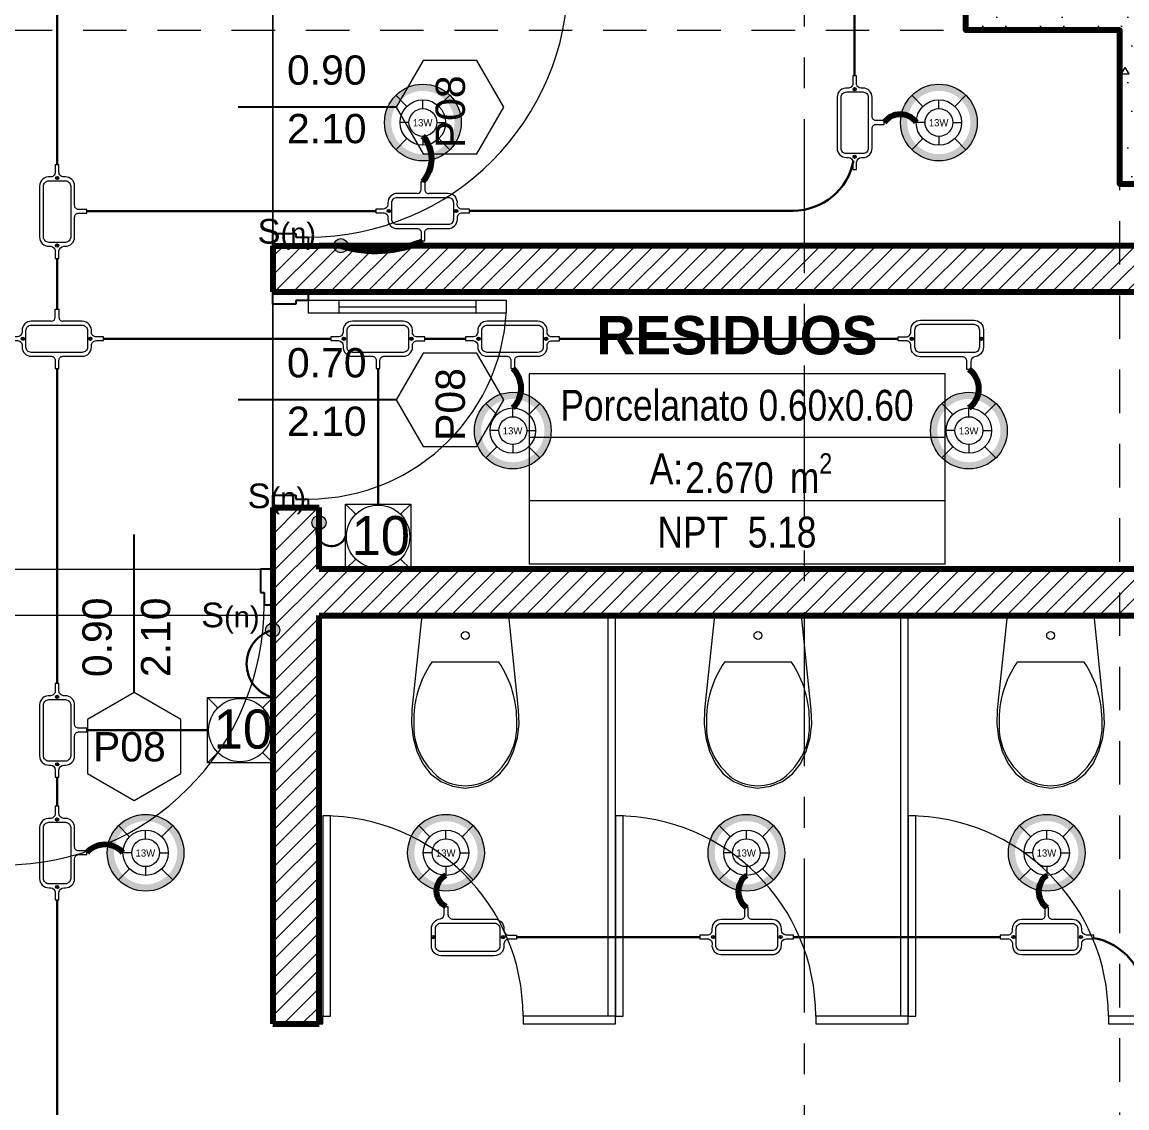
# Model space of a CAD drawing. Header units: inches. Extents: x -38 to 5698, y -33 to 92.
# Drawn here: x 140.007 to 143.593, y 13.402 to 16.926 of the extents above; entities that cross this region are included whole.
import ezdxf
from ezdxf.lldxf.tags import DXFTag

# ---------------------------------------------------------------- set-up
doc = ezdxf.new("R2010")
doc.units = ezdxf.units.IN
doc.header["$MEASUREMENT"] = 0
doc.set_wipeout_variables(frame=1)
for name, pattern in [('CONTINUA', [0]), ('Hidden Line', [0.195611, 0.141111, -0.0545]), ('Punto & Raya', [0.65, 0.5, -0.075, 0, -0.075]), ('Rayas', [0.282222, 0.141111, -0.141111]), ('Wipeout_Contour', [1, 0, -1])]:
    doc.linetypes.add(name, pattern=pattern)
for name, color, linetype, lineweight in [('00 IE CKTO TOMAS', 111, 'Rayas', 18), ('01 IE LUM LED AD DN570C', 1, 'Continuous', 13), ('ALUMBRADO_CONDUIT', 30, 'CONDUIT1', 30), ('ALUMBRADO_PVC', 6, 'PVC1', 30), ('Bancas', 1, 'Continuous', 13), ('Cable Alumbrado', 150, 'Continuous', 30), ('CABLEADO EXT.', 3, 'PVCSUBT', 30), ('Simb_Alumbrado', 140, 'CONTINUA', 30)]:
    doc.layers.add(name, color=color, linetype=linetype, lineweight=lineweight)
for name, color, linetype in [('02 _ ARQ _ ZON _ Espacio.3D', 7, 'Continuous'), ('08 _ STR _ EXT _ 06 Columnas', 7, 'Continuous'), ('08 _ STR _ EXT _ 09 Vigas', 7, 'Continuous'), ('Dibujo 2D - General', 7, 'Continuous'), ('Estructura - 04 MURO', 7, 'Continuous'), ('Interior - Sanitarios', 7, 'Continuous'), ('Marcador - Secciones', 251, 'Continuous')]:
    doc.layers.add(name, color=color, linetype=linetype)
doc.styles.add('Annotative', font='arial.ttf')
doc.styles.add('Estilo_Generado_4', font='swisse.ttf')
doc.styles.add('Estilo_Generado_8', font='arialbd.ttf')
doc.styles.add('Estilo_Generado_9', font='ARIALN.TTF')
doc.styles.add('{18b73a54-fa43-428c-adcb-c1c7bbdf2c84}', font='Simplex.shx')
tags = doc.linetypes.add('CONDUIT', pattern='A,1.5,-0.210535,["con",{18b73a54-fa43-428c-adcb-c1c7bbdf2c84},S=0.2,R=0,X=0,Y=-0.065594],-0.702384', length=2.412919).pattern_tags.tags
tags[6] = DXFTag(74, 10)
tags = doc.linetypes.add('CONDUIT1', pattern='A,1,-0.19772,["con",{18b73a54-fa43-428c-adcb-c1c7bbdf2c84},S=0.2,R=0,X=0,Y=-0.065594],-0.593642', length=1.791362).pattern_tags.tags
tags[6] = DXFTag(74, 10)
tags = doc.linetypes.add('PVC1', pattern='A,1,-0.19772,["PVC",{18b73a54-fa43-428c-adcb-c1c7bbdf2c84},S=0.13,R=0,X=0,Y=-0.061851],-0.507647', length=1.705367).pattern_tags.tags
tags[6] = DXFTag(74, 10)
tags = doc.linetypes.add('PVCSUBT', pattern='A,0.6,-0.3,0.6,-0.075691,["PVC",Standard,S=0.2,R=0,X=0,Y=-0.093724],-0.621005', length=2.196696).pattern_tags.tags
tags[10] = DXFTag(74, 10)
pattern_1 = [(45, (92.500015, 3e-09), (-0.030052038, 0.030052038), [])]

# ---------------------------------------------------------------- blocks, each defined once
blk = doc.blocks.new('LUM DN570C')
at = {"layer": '01 IE LUM LED AD DN570C'}
h = blk.add_hatch(color=256, dxfattribs=at)
edge = h.paths.add_edge_path()
edge.add_arc((0, 0), 0.1344, 0, 360)
edge = h.paths.add_edge_path(flags=17)
edge.add_arc((0, 0), 0.1108, 0, 360)
for p, q in [((-0.0561, 0.0563), (-0.0949, 0.0952)), ((0.0561, 0.0563), (0.0949, 0.0952)), ((-0.0561, -0.0563), (-0.0949, -0.0952)), ((0.0561, -0.0563), (0.0949, -0.0952))]:
    blk.add_line(p, q, dxfattribs=at)
at = {"layer": '01 IE LUM LED AD DN570C', "ltscale": 0.4}
for p, q in [((0, 0.0487), (0, 0.0795)), ((-0.0487, 0), (-0.0795, 0)), ((0.0487, 0), (0.0795, 0)), ((0, -0.0487), (0, -0.0795))]:
    blk.add_line(p, q, dxfattribs=at)
at = {"layer": '01 IE LUM LED AD DN570C'}
for radius in [0.1344, 0.0795]:
    blk.add_circle((0, 0), radius, dxfattribs=at)
at = {"layer": '01 IE LUM LED AD DN570C', "ltscale": 0.4}
blk.add_circle((0, 0), 0.0487, dxfattribs=at)
at = {"color": 1, "linetype": 'ByBlock', "lineweight": 80, "insert": (-0.0353, 0.0117), "char_height": 0.025, "width": 0.622217, "attachment_point": 1}
blk.add_mtext('13W ', dxfattribs=at)
blk = doc.blocks.new('oval t')
at = {"layer": 'Simb_Alumbrado', "lineweight": 13}
blk.add_lwpolyline([(0.0141, 0.0102, -0.414214), (0.0041, 0.0202), (0.0041, 0.0416), (-0.0056, 0.0416), (-0.0056, 0.0202, -0.414214), (-0.0156, 0.0102), (-0.0659, 0.0102, 0.414214), (-0.0899, -0.0138), (-0.0899, -0.0183, -0.414214), (-0.1019, -0.0303), (-0.1213, -0.0303), (-0.1213, -0.04), (-0.1016, -0.04, -0.451917), (-0.0897, -0.0535, 0.451917), (-0.0659, -0.0805), (0.0659, -0.0805, 0.414214), (0.0899, -0.0566), (0.0899, -0.0512, -0.398753), (0.1019, -0.0401), (0.1213, -0.0401), (0.1213, -0.0304), (0.1019, -0.0304, -0.368669), (0.0899, -0.0176), (0.0899, -0.0138, 0.414214), (0.0659, 0.0102), (0.0141, 0.0102)], format="xyb", dxfattribs=at)
blk.add_lwpolyline([(-0.0659, 0), (0.0659, 0, -0.414214), (0.0797, -0.0138), (0.0797, -0.0566, -0.414214), (0.0659, -0.0703), (-0.0659, -0.0703, -0.414214), (-0.0797, -0.0566), (-0.0797, -0.0138, -0.414214)], format="xyb", close=True, dxfattribs=at)
for points in [[(-0.0911, -0.0352), (-0.0828, -0.0352)], [(-0.0869, -0.031), (-0.0869, -0.0394)], [(0.0837, -0.0352), (0.0921, -0.0352)], [(0.0879, -0.031), (0.0879, -0.0394)]]:
    blk.add_lwpolyline(points, dxfattribs=at)
for centre in [(-0.0869, -0.0352), (0.0879, -0.0352)]:
    blk.add_circle(centre, 0.00419, dxfattribs=at)
blk = doc.blocks.new('CAJA OVAL TIPO L')
at = {"layer": 'Simb_Alumbrado', "lineweight": 13}
blk.add_lwpolyline([(-0.0491, -0.079), (-0.0491, -0.0343, -0.380413), (-0.0258, -0.0088), (-0.0258, -0.0088, 0.341426), (-0.0164, 0.0033), (-0.0164, 0.0236), (-0.0063, 0.0236), (-0.0063, 0.0033, 0.414214), (0.0063, -0.0092), (0.1138, -0.0092, -0.414214), (0.1388, -0.0343), (0.1388, -0.0382, 0.414214), (0.1513, -0.0508), (0.1716, -0.0508), (0.1716, -0.0609), (0.1513, -0.0609, 0.414214), (0.1388, -0.0734), (0.1388, -0.079, -0.414214), (0.1138, -0.104), (-0.0241, -0.104, -0.414214), (-0.0491, -0.079, 0.414214)], format="xyb", dxfattribs=at)
blk.add_lwpolyline([(-0.0241, -0.0199), (0.1138, -0.0199, -0.414214), (0.1282, -0.0343), (0.1282, -0.079, -0.414214), (0.1138, -0.0934), (-0.0241, -0.0934, -0.414214), (-0.0384, -0.079), (-0.0384, -0.0343, -0.414214)], format="xyb", close=True, dxfattribs=at)
for points in [[(-0.0483, -0.0558), (-0.0395, -0.0558)], [(-0.0439, -0.0514), (-0.0439, -0.0602)], [(0.1323, -0.0558), (0.1411, -0.0558)], [(0.1367, -0.0514), (0.1367, -0.0602)]]:
    blk.add_lwpolyline(points, dxfattribs=at)
for centre in [(-0.0439, -0.0558), (0.1367, -0.0558)]:
    blk.add_circle(centre, 0.00438, dxfattribs=at)
blk = doc.blocks.new('CAJA CONDULET TIPO X')
at = {"layer": 'Simb_Alumbrado', "lineweight": 13}
for p, q in [((78.5283, -4.1616), (78.5283, -4.1519)), ((78.5283, -4.1519), (78.5497, -4.1519)), ((78.5497, -4.1616), (78.5283, -4.1616))]:
    blk.add_line(p, q, dxfattribs=at)
for points in [[(78.6505, -4.1716, -0.414214), (78.6605, -4.1616), (78.6819, -4.1616), (78.6819, -4.1519), (78.6605, -4.1519, -0.414214), (78.6505, -4.1419), (78.6505, -4.0916, 0.414214), (78.6265, -4.0677), (78.6219, -4.0677, -0.414214), (78.6099, -4.0557), (78.6099, -4.0363), (78.6002, -4.0363), (78.6002, -4.056, -0.451917), (78.5867, -4.0678, 0.451917), (78.5597, -4.0916), (78.5597, -4.1419)], [(78.5597, -4.1716), (78.5597, -4.2235, 0.414214), (78.5837, -4.2475), (78.589, -4.2475, -0.334232), (78.6002, -4.2595), (78.6002, -4.2789), (78.6099, -4.2789), (78.6099, -4.2595, -0.455912), (78.6227, -4.2475), (78.6265, -4.2475, 0.414214), (78.6505, -4.2235), (78.6505, -4.1716)]]:
    blk.add_lwpolyline(points, format="xyb", dxfattribs=at)
blk.add_lwpolyline([(78.6403, -4.0916), (78.6403, -4.2235, -0.414214), (78.6265, -4.2373), (78.5837, -4.2373, -0.414214), (78.5699, -4.2235), (78.5699, -4.0916, -0.414214), (78.5837, -4.0779), (78.6265, -4.0779, -0.414214)], format="xyb", close=True, dxfattribs=at)
for points in [[(78.6093, -4.0706), (78.6009, -4.0706)], [(78.6051, -4.0664), (78.6051, -4.0748)], [(78.6093, -4.2454), (78.6009, -4.2454)], [(78.6051, -4.2412), (78.6051, -4.2496)]]:
    blk.add_lwpolyline(points, dxfattribs=at)
for centre in [(78.6051, -4.0706), (78.6051, -4.2454)]:
    blk.add_circle(centre, 0.00419, dxfattribs=at)
for centre, start, end in [((78.5497, -4.1419), 270, 0), ((78.5497, -4.1716), 0, 90)]:
    blk.add_arc(centre, 0.01, start, end, dxfattribs=at)
blk = doc.blocks.new('ii3t')
at = {"layer": 'Simb_Alumbrado', "lineweight": 5}
h = blk.add_hatch(color=3, dxfattribs=at)
edge = h.paths.add_edge_path()
edge.add_arc((0, 0), 0.0164, 0, 360)
blk.add_circle((0, 0), 0.0164, dxfattribs=at)
blk = doc.blocks.new('100x100x80 adosado')
at = {"layer": 'Simb_Alumbrado', "lineweight": 13}
blk.add_lwpolyline([(-0.0768, 0.0788), (0.0194, 0.0788), (0.0194, -0.0174), (-0.0768, -0.0174)], close=True, dxfattribs=at)
at = {"layer": 'Simb_Alumbrado', "lineweight": 9}
for points in [[(-0.0768, 0.0788), (-0.0618, 0.0638)], [(0.0043, 0.0638), (0.0194, 0.0788)], [(-0.0768, -0.0174), (-0.0618, -0.0023)], [(0.0043, -0.0023), (0.0194, -0.0174)]]:
    blk.add_lwpolyline(points, dxfattribs=at)
blk.add_circle((-0.0287, 0.0307), 0.0467, dxfattribs=at)
at = {"layer": 'Simb_Alumbrado', "lineweight": 9, "insert": (-0.0677, 0.0612), "char_height": 0.05773, "attachment_point": 1}
blk.add_mtext_dynamic_manual_height_columns('10', width=0.119989, gutter_width=12.5, heights=[0], dxfattribs=at)

msp = doc.modelspace()

# ---------------------------------------------------------------- hatches: boundary and pattern name
at = {"layer": '08 _ STR _ EXT _ 06 Columnas', "linetype": 'Continuous', "lineweight": 9}
h = msp.add_hatch(dxfattribs=at)
h.set_pattern_fill('HORMIGÓN_EN_MASA_0002', style=0, pattern_type=2)
h.set_pattern_definition([(0, (92.5, 3e-09), (0, 0.3897114), [0.024375, -0.200625]), (0, (92.6125, 0.19486), (0, 0.3897114), [0.024375, -0.200625]), (60, (92.5, 3e-09), (-0.3375, 0.1948557), [0.024375, -0.200625]), (60, (92.725, 3e-09), (-0.3375, 0.1948557), [0.024375, -0.200625]), (120, (92.5244, 3e-09), (0.3375, 0.1948557), [0.024375, -0.200625]), (120, (92.7494, 3e-09), (0.3375, 0.1948557), [0.024375, -0.200625]), (0, (92.500015, 0.0375), (0, 0.075), [0, -0.075, 0, -0.1125]), (45, (92.537515, 0.0375), (-0.05303301, 0.05303301), [0, -0.05625, 0, -0.09375])])
h.paths.add_polyline_path([(143.07, 17.4), (143.07, 16.9), (143.57, 16.9), (143.57, 16.4), (144.07, 16.4), (144.07, 17.4)])

# ---------------------------------------------------------------- linework, layer by layer
at = {"layer": '02 _ ARQ _ ZON _ Espacio.3D', "color": 252, "linetype": 'Continuous', "lineweight": 13}
for p, q in [((143.0023, 15.7837), (141.652, 15.7837)), ((141.652, 15.7837), (141.652, 15.166)), ((143.0023, 15.166), (143.0023, 15.7837)), ((143.0023, 15.5778), (141.652, 15.5778)), ((143.0023, 15.3719), (141.652, 15.3719)), ((143.0023, 15.166), (141.652, 15.166))]:
    msp.add_line(p, q, dxfattribs=at)
at = {"layer": '02 _ ARQ _ ZON _ Espacio.3D', "color": 9, "linetype": 'Continuous', "lineweight": 5, "flags": 128}
for points in [[(140.47, 20.1), (140.47, 17.2499), (141.795, 17.2499), (141.795, 17.0999), (140.82, 17.0999), (140.82, 16.1999), (143.82, 16.1999), (143.82, 16.4), (143.57, 16.4), (143.57, 16.9), (143.07, 16.9), (143.07, 17.4), (143.82, 17.4), (143.82, 20.1)], [(140.97, 15.1499), (143.8199, 15.1499), (143.82, 16.0499), (140.82, 16.0499), (140.82, 15.3499), (140.97, 15.3499)], [(139.92, 14.9999), (139.92, 11.7), (143.82, 11.7), (143.82, 14.9999)]]:
    msp.add_lwpolyline(points, close=True, dxfattribs=at)
at = {"layer": '02 _ ARQ _ ZON _ Espacio.3D', "color": 254, "linetype": 'Continuous', "lineweight": 0, "flags": 128}
msp.add_lwpolyline([(137.07, 17.4), (137.07, 16.25), (138.27, 16.25), (138.27, 15.5372), (139.92, 15.5372), (139.92, 15.1499), (140.82, 15.1499), (140.8204, 17.1)], dxfattribs=at)
at = {"layer": '08 _ STR _ EXT _ 06 Columnas', "color": 7, "linetype": 'Continuous', "lineweight": 80, "flags": 128}
msp.add_lwpolyline([(143.07, 17.4), (144.07, 17.4), (144.07, 16.4), (143.57, 16.4), (143.57, 16.9), (143.07, 16.9)], close=True, dxfattribs=at)
at = {"layer": '08 _ STR _ EXT _ 09 Vigas', "color": 251, "linetype": 'Hidden Line', "lineweight": 13}
msp.add_line((137.07, 16.9), (143.57, 16.9), dxfattribs=at)
at = {"layer": 'ALUMBRADO_CONDUIT', "color": 30, "lineweight": 30, "ltscale": 0.4, "true_color": 0xf26722}
for p, q in [((140.12, 19.121), (140.1201, 16.4629)), ((142.7089, 17.451), (142.709, 16.7511)), ((140.12, 16.1587), (140.12, 15.9942)), ((140.2711, 15.898), (141.0091, 15.898)), ((141.3133, 15.898), (141.4463, 15.898)), ((141.7505, 15.898), (142.8504, 15.898)), ((141.1622, 15.3616), (141.1622, 15.8016))]:
    msp.add_line(p, q, dxfattribs=at)
msp.add_lwpolyline([(141.4588, 16.3128), (142.5094, 16.3137, 0.359584), (142.7056, 16.4761)], format="xyb", dxfattribs=at)
msp.add_lwpolyline([(140.2164, 16.3118), (141.1546, 16.3126)], dxfattribs=at)
at = {"layer": 'CABLEADO EXT.', "color": 3, "lineweight": 80}
for centre, radius, start, end in [((142.8571, 16.5623), 0.0641, 36.0183, 143.9817), ((141.2279, 16.4822), 0.1083, 317.4287, 42.5713), ((141.5377, 15.7376), 0.0889, 313.917, 46.083), ((143.0366, 15.7359), 0.0759, 304.7126, 55.2874)]:
    msp.add_arc(centre, radius, start, end, dxfattribs=at)
at = {"layer": 'Estructura - 04 MURO', "color": 152, "linetype": 'Continuous', "lineweight": 25}
for p, q in [((141.2204, 16.65), (140.7079, 16.65)), ((141.2204, 15.6999), (140.7079, 15.6999))]:
    msp.add_line(p, q, dxfattribs=at)
at = {"layer": 'Estructura - 04 MURO', "color": 165, "linetype": 'Continuous', "lineweight": 25}
for p, q in [((140.8204, 16.24), (140.8954, 16.24)), ((140.8954, 16.24), (140.8954, 16.228)), ((140.8954, 16.228), (140.9354, 16.228)), ((140.8954, 16.0099), (140.8204, 16.0099)), ((140.9354, 16.0219), (140.8954, 16.0219)), ((140.8954, 16.0219), (140.8954, 16.0099)), ((140.8204, 15.3899), (140.8954, 15.3899)), ((140.8954, 15.3899), (140.8954, 15.3779)), ((140.8954, 15.3779), (140.9354, 15.3779)), ((140.78, 15.1499), (140.78, 15.0749)), ((140.78, 15.0749), (140.792, 15.0749)), ((140.792, 15.0749), (140.792, 15.0349))]:
    msp.add_line(p, q, dxfattribs=at)
at = {"layer": 'Estructura - 04 MURO', "color": 165, "linetype": 'Continuous', "lineweight": 15}
for p, q in [((141.5794, 16.0219), (140.9354, 16.0219)), ((140.9354, 16.0219), (140.9354, 15.9819)), ((141.0354, 15.9819), (141.0354, 16.0219)), ((141.4794, 16.0219), (141.4794, 15.9819)), ((141.5794, 15.9819), (141.5794, 16.0219)), ((140.9354, 15.9819), (141.5794, 15.9819))]:
    msp.add_line(p, q, dxfattribs=at)
at = {"layer": 'Estructura - 04 MURO', "color": 251, "linetype": 'Continuous', "lineweight": 13, "flags": 128}
for points in [[(141.5704, 16.65), (141.4829, 16.8016), (141.3079, 16.8016), (141.2204, 16.65), (141.3079, 16.4984), (141.4829, 16.4984)], [(141.5704, 15.6999), (141.4829, 15.8515), (141.3079, 15.8515), (141.2204, 15.6999), (141.3079, 15.5484), (141.4829, 15.5484)]]:
    msp.add_lwpolyline(points, close=True, dxfattribs=at)
at = {"layer": 'Estructura - 04 MURO', "color": 165, "linetype": 'Continuous', "lineweight": 15, "flags": 128}
msp.add_lwpolyline([(141.0354, 16.0019), (141.4794, 16.0019)], dxfattribs=at)
at = {"layer": 'Estructura - 04 MURO', "color": 175, "linetype": 'Continuous', "lineweight": 15}
for centre, radius in [((140.9354, 17.072), 0.844), ((140.9354, 16.0219), 0.644)]:
    msp.add_arc(centre, radius, 270, 0, dxfattribs=at)
at = {"layer": 'Interior - Sanitarios', "color": 175, "linetype": 'Continuous', "lineweight": 13}
for p, q in [((141.9325, 13.6749), (141.9325, 14.9999)), ((142.8825, 13.6749), (142.8825, 14.9999)), ((141.9325, 13.6999), (141.6325, 13.6999)), ((141.6325, 13.6999), (141.6325, 13.6749)), ((142.8825, 13.6999), (142.5825, 13.6999)), ((142.5825, 13.6999), (142.5825, 13.6749)), ((141.6325, 13.6749), (141.9325, 13.6749)), ((142.5825, 13.6749), (142.8825, 13.6749))]:
    msp.add_line(p, q, dxfattribs=at)
at = {"layer": 'Interior - Sanitarios', "color": 251, "linetype": 'Continuous', "lineweight": 13}
for p, q in [((141.445, 14.8485), (141.336, 14.8485)), ((141.5539, 14.8485), (141.445, 14.8485)), ((142.395, 14.8485), (142.2861, 14.8485)), ((142.5039, 14.8485), (142.395, 14.8485)), ((143.345, 14.8485), (143.2361, 14.8485)), ((143.4539, 14.8485), (143.345, 14.8485))]:
    msp.add_line(p, q, dxfattribs=at)
at = {"layer": 'Interior - Sanitarios', "color": 251, "linetype": 'Continuous', "lineweight": 13, "flags": 128}
for points in [[(141.2756, 14.6032), (141.288, 14.5597), (141.307, 14.5186), (141.3326, 14.486), (141.3656, 14.4611), (141.4039, 14.4454), (141.445, 14.4399), (141.486, 14.4454), (141.5243, 14.4611), (141.5574, 14.486), (141.583, 14.5186), (141.602, 14.5597), (141.6144, 14.6032), (141.6199, 14.6481), (141.6183, 14.6933), (141.586, 14.9999), (141.304, 14.9999), (141.2716, 14.6933), (141.2701, 14.6481)], [(142.2256, 14.6032), (142.238, 14.5597), (142.257, 14.5186), (142.2826, 14.486), (142.3156, 14.4611), (142.3539, 14.4454), (142.395, 14.4399), (142.436, 14.4454), (142.4743, 14.4611), (142.5074, 14.486), (142.533, 14.5186), (142.552, 14.5597), (142.5644, 14.6032), (142.5699, 14.6481), (142.5683, 14.6933), (142.536, 14.9999), (142.254, 14.9999), (142.2216, 14.6933), (142.2201, 14.6481)], [(143.1756, 14.6032), (143.188, 14.5597), (143.207, 14.5186), (143.2326, 14.486), (143.2656, 14.4611), (143.3039, 14.4454), (143.345, 14.4399), (143.386, 14.4454), (143.4243, 14.4611), (143.4574, 14.486), (143.483, 14.5186), (143.502, 14.5597), (143.5144, 14.6032), (143.5199, 14.6481), (143.5183, 14.6933), (143.486, 14.9999), (143.204, 14.9999), (143.1716, 14.6933), (143.1701, 14.6481)]]:
    msp.add_lwpolyline(points, close=True, dxfattribs=at)
at = {"layer": 'Interior - Sanitarios', "color": 175, "linetype": 'Continuous', "lineweight": 13, "flags": 128}
for points in [[(141.9325, 14.9999), (141.9075, 14.9999), (141.9075, 13.6999)], [(142.8825, 14.9999), (142.8575, 14.9999), (142.8575, 13.6999)]]:
    msp.add_lwpolyline(points, dxfattribs=at)
at = {"layer": 'Interior - Sanitarios', "color": 7, "linetype": 'Continuous', "lineweight": 13, "flags": 128}
for points in [[(141.0075, 13.6999), (141.0075, 14.3499), (140.9825, 14.3499), (140.9825, 13.6999)], [(141.9575, 13.6999), (141.9575, 14.3499), (141.9325, 14.3499), (141.9325, 13.6999)], [(142.9075, 13.6999), (142.9075, 14.3499), (142.8825, 14.3499), (142.8825, 13.6999)]]:
    msp.add_lwpolyline(points, close=True, dxfattribs=at)
at = {"layer": 'Interior - Sanitarios', "color": 175, "linetype": 'Continuous', "lineweight": 13, "flags": 128}
for points in [[(140.9825, 13.6749), (140.9825, 13.6999), (140.97, 13.6999), (140.97, 13.6749)], [(143.82, 13.6749), (143.82, 13.6999), (143.5325, 13.6999), (143.5325, 13.6749)]]:
    msp.add_lwpolyline(points, close=True, dxfattribs=at)
at = {"layer": 'Interior - Sanitarios', "color": 251, "linetype": 'Continuous', "lineweight": 13}
for centre in [(141.445, 14.9349), (142.395, 14.9349), (143.345, 14.9349)]:
    msp.add_circle(centre, 0.0127, dxfattribs=at)
at = {"layer": 'Interior - Sanitarios', "color": 175, "linetype": 'Continuous', "lineweight": 13}
for centre in [(140.9825, 13.6999), (141.9325, 13.6999), (142.8825, 13.6999)]:
    msp.add_arc(centre, 0.65, 0, 90, dxfattribs=at)
at = {"layer": 'Interior - Sanitarios', "color": 251, "linetype": 'Continuous', "lineweight": 13}
for centre, major_axis, start_param, end_param in [((141.7031, 14.6605), (0.4253, 0), 2.612188, 3.165208), ((141.1869, 14.6605), (0.4253, 0), 6.259567, 6.812588), ((142.6531, 14.6605), (0.4253, 0), 2.612188, 3.165208), ((142.1369, 14.6605), (0.4253, 0), 6.259567, 6.812588), ((143.6031, 14.6605), (0.4253, 0), 2.612188, 3.165208), ((143.0869, 14.6605), (0.4253, 0), 6.259567, 6.812588), ((141.5345, 14.6392), (0.2569, 0), 3.085861, 3.98645), ((141.3555, 14.6392), (0.2569, 0), 5.438324, 6.338913), ((142.4845, 14.6392), (0.2569, 0), 3.085861, 3.98645), ((142.3055, 14.6392), (0.2569, 0), 5.438324, 6.338913), ((143.4345, 14.6392), (0.2569, 0), 3.085861, 3.98645), ((143.2555, 14.6392), (0.2569, 0), 5.438324, 6.338913), ((141.4458, 14.5688), (0.1385, 0), 4.079884, 4.706528), ((141.4442, 14.5688), (0.1385, 0), 4.71825, 5.344894), ((142.3958, 14.5688), (0.1385, 0), 4.079884, 4.706528), ((142.3942, 14.5688), (0.1385, 0), 4.71825, 5.344894), ((143.3458, 14.5688), (0.1385, 0), 4.079884, 4.706528), ((143.3442, 14.5688), (0.1385, 0), 4.71825, 5.344894)]:
    msp.add_ellipse(centre, major_axis=major_axis, ratio=0.875546, start_param=start_param, end_param=end_param, dxfattribs=at)

# ---------------------------------------------------------------- block references
at = {"xscale": 1.253906979044094, "yscale": 1.253906979044094, "zscale": 1.253906979044094, "rotation": 270}
msp.add_blockref('CAJA CONDULET TIPO X', (145.3322, 114.4614), dxfattribs=at)
at = {"layer": '01 IE LUM LED AD DN570C', "color": 1, "lineweight": 5, "xscale": 0.9263905751172247, "yscale": 0.9263905751172247, "zscale": 0.9263905751172247}
for p in [(141.3075, 16.5999), (142.9825, 16.5999), (141.5994, 15.5999), (143.0798, 15.5999)]:
    msp.add_blockref('LUM DN570C', p, dxfattribs=at)
at = {"layer": 'ALUMBRADO_CONDUIT', "linetype": 'CONDUIT', "lineweight": 30, "xscale": 1.253906979044094, "yscale": 1.253906979044094, "zscale": 1.253906979044094, "rotation": 180}
msp.add_blockref('CAJA OVAL TIPO L', (143.0656, 15.828), dxfattribs=at)
at = {"layer": 'Bancas', "color": 252, "true_color": 0x939598, "xscale": 1.253906979044094, "yscale": 1.253906979044094, "zscale": 1.253906979044094}
for p, rotation in [((142.7531, 16.599), 270), ((140.1642, 16.3108), 270), ((141.1612, 15.8538), 180), ((141.5984, 15.8538), 180)]:
    msp.add_blockref('oval t', p, dxfattribs=dict(at, rotation=rotation))

# ---------------------------------------------------------------- texts
at = {"layer": '02 _ ARQ _ ZON _ Espacio.3D', "color": 252, "lineweight": 25, "attachment_point": 2}
for s, insert, char_height, style in [('\\A1;{\\pqc;\\pt0;\\fArial|b1|i0|c0|p34;RESIDUOS}', (142.3271, 15.9721), 0.125, 'Estilo_Generado_8'), ('\\A1;{\\pqc;\\pt0;\\fArial Narrow|b0|i0|c0|p34;Porcelanato 0.60x0.60}', (142.3271, 15.7322), 0.1, 'Estilo_Generado_9'), ('\\A1;{\\pqc;\\pt0;\\fArial Narrow|b0|i0|c0|p34;A: }', (142.098, 15.5259), 0.1, 'Estilo_Generado_9'), ('\\A1;{\\pqc;\\pt0,0.3;\\fArial Narrow|b0|i0|c0|p34;2.670\\fArial Narrow|b0|i0|c0|p34;\\A1{\\H.66x;\\S^  ;}\\fArial Narrow|b0|i0|c0|p34; m\\fArial Narrow|b0|i0|c0|p34;\\A1{\\H.66x;\\S2^  ;}}', (142.3977, 15.5264), 0.1, 'Estilo_Generado_9'), ('\\A1;{\\pqc;\\pt0;\\fArial Narrow|b0|i0|c0|p34;NPT  5.18}', (142.3271, 15.3205), 0.1, 'Estilo_Generado_9')]:
    msp.add_mtext(s, dxfattribs=dict(at, insert=insert, char_height=char_height, style=style))
at = {"layer": 'Estructura - 04 MURO', "color": 251, "lineweight": 25, "char_height": 0.095, "attachment_point": 7, "style": 'Estilo_Generado_4'}
for s, insert in [('\\A1;{\\pql;\\pt0;\\fSwis721 Ex BT|b0|i0|c0|p34;0.90\\fSwis721 Ex BT|b0|i0|c0|p34;\\A1{\\H.66x;\\S^  ;}\\fSwis721 Ex BT|b0|i0|c0|p34;\\fSwis721 Ex BT|b0|i0|c0|p34;}', (140.8664, 16.6949)), ('\\A1;{\\pql;\\pt0;\\fSwis721 Ex BT|b0|i0|c0|p34;2.10\\fSwis721 Ex BT|b0|i0|c0|p34;\\A1{\\H.66x;\\S^  ;}\\fSwis721 Ex BT|b0|i0|c0|p34;\\fSwis721 Ex BT|b0|i0|c0|p34;}', (140.8664, 16.505)), ('\\A1;{\\pql;\\pt0;\\fSwis721 Ex BT|b0|i0|c0|p34;0.70\\fSwis721 Ex BT|b0|i0|c0|p34;\\A1{\\H.66x;\\S^  ;}\\fSwis721 Ex BT|b0|i0|c0|p34;\\fSwis721 Ex BT|b0|i0|c0|p34;}', (140.8664, 15.745)), ('\\A1;{\\pql;\\pt0;\\fSwis721 Ex BT|b0|i0|c0|p34;2.10\\fSwis721 Ex BT|b0|i0|c0|p34;\\A1{\\H.66x;\\S^  ;}\\fSwis721 Ex BT|b0|i0|c0|p34;\\fSwis721 Ex BT|b0|i0|c0|p34;}', (140.8664, 15.555))]:
    msp.add_mtext(s, dxfattribs=dict(at, insert=insert))
at = {"layer": 'Estructura - 04 MURO', "color": 251, "lineweight": 25, "char_height": 0.095, "attachment_point": 7, "rotation": 90, "style": 'Estilo_Generado_4'}
for insert in [(141.4453, 16.5167), (141.4453, 15.5666)]:
    msp.add_mtext('\\A1;{\\pql;\\pt0;\\fSwis721 Ex BT|b0|i0|c0|p34;P08\\fSwis721 Ex BT|b0|i0|c0|p34;\\fSwis721 Ex BT|b0|i0|c0|p34;\\fSwis721 Ex BT|b0|i0|c0|p34;}', dxfattribs=dict(at, insert=insert))

# ---------------------------------------------------------------- next in the draw order: wipeouts: each hides what was drawn before it
at = {"color": 254, "linetype": 'Wipeout_Contour', "lineweight": 0, "ltscale": 5120.496047}
msp.add_wipeout([(137.07, 6.2), (144.67, 6.2), (144.67, 14.9999), (144.07, 14.9999), (144.07, 7.2), (137.07, 7.2)], dxfattribs=at).dxf.layer = 'Dibujo 2D - General'
at = {"color": 254, "linetype": 'Wipeout_Contour', "lineweight": 0, "ltscale": 3416.426187}
msp.add_wipeout([(140.9704, 16.0499), (143.82, 16.0499), (143.82, 16.1999), (140.9704, 16.1999)], dxfattribs=at).dxf.layer = 'Estructura - 04 MURO'

# ---------------------------------------------------------------- next in the draw order: hatches: boundary and pattern name
at = {"layer": 'Estructura - 04 MURO', "linetype": 'Continuous', "lineweight": 5}
h = msp.add_hatch(dxfattribs=at)
h.set_pattern_fill('LADRILLO_COMÚN_0002', color=252, style=0, pattern_type=2)
h.set_pattern_definition(pattern_1)
h.paths.add_polyline_path([(140.9704, 16.0499), (143.82, 16.0499), (143.82, 16.1999), (140.9704, 16.1999)])

# ---------------------------------------------------------------- next in the draw order: linework, layer by layer
at = {"layer": 'ALUMBRADO_CONDUIT', "color": 30, "lineweight": 30, "ltscale": 0.4, "true_color": 0xf26722}
for p, q in [((140.12, 15.8017), (140.1201, 14.779)), ((140.2163, 14.6279), (140.6084, 14.6279)), ((140.1201, 14.4748), (140.1201, 14.3809)), ((140.12, 14.0767), (140.12, 12.9169)), ((141.6119, 13.9562), (142.2064, 13.9562)), ((142.5106, 13.9562), (143.1814, 13.9562))]:
    msp.add_line(p, q, dxfattribs=at)
msp.add_arc((143.4502, 13.7562), 0.2, 0, 79.8105, dxfattribs=at)
at = {"layer": 'CABLEADO EXT.', "color": 3, "lineweight": 80}
for centre, radius, start, end in [((141.1532, 16.5539), 0.3713, 252.4576, 294.5824), ((140.2751, 14.1785), 0.078, 41.13, 138.87), ((141.4064, 14.106), 0.0556, 115.4571, 244.5429), ((142.3952, 14.1044), 0.0641, 126.0183, 233.9817), ((143.3702, 14.1044), 0.0641, 126.0183, 233.9817)]:
    msp.add_arc(centre, radius, start, end, dxfattribs=at)
at = {"layer": 'Estructura - 04 MURO', "color": 152, "linetype": 'Continuous', "lineweight": 25}
msp.add_line((140.37, 14.7499), (140.37, 15.2624), dxfattribs=at)
at = {"layer": 'Estructura - 04 MURO', "color": 7, "linetype": 'Continuous', "lineweight": 80, "flags": 128}
msp.add_lwpolyline([(143.82, 16.1999), (140.9704, 16.1999)], dxfattribs=at)
at = {"layer": 'Estructura - 04 MURO', "color": 251, "linetype": 'Continuous', "lineweight": 13, "flags": 128}
msp.add_lwpolyline([(140.37, 14.3999), (140.5216, 14.4874), (140.5216, 14.6624), (140.37, 14.7499), (140.2185, 14.6624), (140.2185, 14.4874)], close=True, dxfattribs=at)
at = {"layer": 'Estructura - 04 MURO', "color": 175, "linetype": 'Continuous', "lineweight": 15}
msp.add_arc((139.948, 15.0349), 0.844, 270, 0, dxfattribs=at)

# ---------------------------------------------------------------- next in the draw order: block references
at = {"xscale": 1.253906979044094, "yscale": 1.253906979044094, "zscale": 1.253906979044094, "rotation": 270}
msp.add_blockref('CAJA CONDULET TIPO X', (146.5199, 114.8761), dxfattribs=at)
at = {"layer": '01 IE LUM LED AD DN570C', "color": 1, "lineweight": 5, "xscale": 0.9263905751172247, "yscale": 0.9263905751172247, "zscale": 0.9263905751172247}
for p in [(140.4075, 14.2298), (141.3825, 14.2298), (142.3575, 14.2298), (143.3325, 14.2298)]:
    msp.add_blockref('LUM DN570C', p, dxfattribs=at)
at = {"layer": 'ALUMBRADO_CONDUIT', "linetype": 'CONDUIT', "lineweight": 30, "xscale": 1.253906979044094, "yscale": 1.253906979044094, "zscale": 1.253906979044094}
msp.add_blockref('CAJA OVAL TIPO L', (141.3967, 14.0262), dxfattribs=at)
at = {"layer": 'Bancas', "color": 252, "true_color": 0x939598, "xscale": 1.253906979044094, "yscale": 1.253906979044094, "zscale": 1.253906979044094, "rotation": 270}
for p in [(140.1642, 14.6269), (140.1642, 14.2288)]:
    msp.add_blockref('oval t', p, dxfattribs=at)
at = {"layer": 'Bancas', "color": 252, "true_color": 0x939598, "xscale": 1.253906979044094, "yscale": 1.253906979044094, "zscale": 1.253906979044094}
for p in [(142.3585, 14.0004), (143.3335, 14.0004)]:
    msp.add_blockref('oval t', p, dxfattribs=at)
at = {"layer": 'Cable Alumbrado', "lineweight": 0, "xscale": 1.404578189384958, "yscale": 1.404578189384958, "zscale": 1.404578189384958}
msp.add_blockref('ii3t', (141.0413, 16.1999), dxfattribs=at)

# ---------------------------------------------------------------- next in the draw order: texts
at = {"layer": '00 IE CKTO TOMAS', "insert": (140.5877, 14.9414), "char_height": 0.08, "width": 0.768045, "attachment_point": 7, "style": 'Annotative'}
msp.add_mtext('S{\\H0.84375x;(n)}', dxfattribs=at)
at = {"layer": 'Estructura - 04 MURO', "color": 251, "lineweight": 25, "char_height": 0.095, "attachment_point": 7, "rotation": 90, "style": 'Estilo_Generado_4'}
for s, insert in [('\\A1;{\\pql;\\pt0;\\fSwis721 Ex BT|b0|i0|c0|p34;0.90\\fSwis721 Ex BT|b0|i0|c0|p34;\\A1{\\H.66x;\\S^  ;}\\fSwis721 Ex BT|b0|i0|c0|p34;\\fSwis721 Ex BT|b0|i0|c0|p34;}', (140.3251, 14.7999)), ('\\A1;{\\pql;\\pt0;\\fSwis721 Ex BT|b0|i0|c0|p34;2.10\\fSwis721 Ex BT|b0|i0|c0|p34;\\A1{\\H.66x;\\S^  ;}\\fSwis721 Ex BT|b0|i0|c0|p34;\\fSwis721 Ex BT|b0|i0|c0|p34;}', (140.515, 14.7999))]:
    msp.add_mtext(s, dxfattribs=dict(at, insert=insert))
at = {"layer": 'Estructura - 04 MURO', "color": 251, "lineweight": 25, "insert": (140.2367, 14.525), "char_height": 0.095, "attachment_point": 7, "style": 'Estilo_Generado_4'}
msp.add_mtext('\\A1;{\\pql;\\pt0;\\fSwis721 Ex BT|b0|i0|c0|p34;P08\\fSwis721 Ex BT|b0|i0|c0|p34;\\fSwis721 Ex BT|b0|i0|c0|p34;\\fSwis721 Ex BT|b0|i0|c0|p34;}', dxfattribs=at)

# ---------------------------------------------------------------- next in the draw order: wipeouts: each hides what was drawn before it
at = {"color": 254, "linetype": 'Wipeout_Contour', "lineweight": 0, "ltscale": 3410.313794}
msp.add_wipeout([(140.8204, 13.6749), (140.9704, 13.6749), (140.9704, 15.3499), (140.8204, 15.3499)], dxfattribs=at).dxf.layer = 'Estructura - 04 MURO'

# ---------------------------------------------------------------- next in the draw order: hatches: boundary and pattern name
at = {"layer": 'Estructura - 04 MURO', "linetype": 'Continuous', "lineweight": 5}
h = msp.add_hatch(dxfattribs=at)
h.set_pattern_fill('LADRILLO_COMÚN_0002', color=252, style=0, pattern_type=2)
h.set_pattern_definition(pattern_1)
h.paths.add_polyline_path([(140.8204, 13.6749), (140.9704, 13.6749), (140.9704, 15.3499), (140.8204, 15.3499)])

# ---------------------------------------------------------------- next in the draw order: linework, layer by layer
at = {"layer": 'ALUMBRADO_PVC', "linetype": 'PVC1', "ltscale": 0.4}
for centre, radius, start, end in [((141.0108, 15.274), 0.0491, 146.1458, 338.1702), ((140.8485, 14.8432), 0.1131, 104.6035, 255.5783)]:
    msp.add_arc(centre, radius, start, end, dxfattribs=at)
at = {"layer": 'Estructura - 04 MURO', "color": 165, "linetype": 'Continuous', "lineweight": 25}
for p, q in [((140.8204, 15.3499), (140.8204, 15.3899)), ((140.9354, 15.3499), (140.8204, 15.3499)), ((140.9354, 15.3779), (140.9354, 15.3499))]:
    msp.add_line(p, q, dxfattribs=at)
at = {"layer": 'Estructura - 04 MURO', "color": 7, "linetype": 'Continuous', "lineweight": 80}
msp.add_line((140.8204, 15.3499), (140.9704, 15.3499), dxfattribs=at)
at = {"layer": 'Estructura - 04 MURO', "color": 7, "linetype": 'Continuous', "lineweight": 80, "flags": 128}
for points in [[(140.8204, 15.3499), (140.8204, 15.1499)], [(140.9704, 15.1499), (140.9704, 15.3499)], [(140.8204, 14.9999), (140.8204, 13.6749)], [(140.9704, 13.6749), (140.9704, 14.9999)], [(140.8204, 13.6749), (140.9704, 13.6749)]]:
    msp.add_lwpolyline(points, dxfattribs=at)

# ---------------------------------------------------------------- next in the draw order: block references
at = {"layer": 'ALUMBRADO_CONDUIT', "linetype": 'PVC1', "lineweight": 35, "xscale": 2.199856799627834, "yscale": 2.199856799627834, "zscale": 2.199856799627834}
msp.add_blockref('100x100x80 adosado', (140.7777, 14.5602), dxfattribs=at)
at = {"layer": 'Cable Alumbrado', "lineweight": 0, "xscale": 1.404578189384958, "yscale": 1.404578189384958, "zscale": 1.404578189384958}
for p in [(140.97, 15.3014), (140.82, 14.9527)]:
    msp.add_blockref('ii3t', p, dxfattribs=at)

# ---------------------------------------------------------------- next in the draw order: texts
at = {"layer": '00 IE CKTO TOMAS', "insert": (140.7384, 15.3279), "char_height": 0.08, "width": 0.768045, "attachment_point": 7, "style": 'Annotative'}
msp.add_mtext('S{\\H0.84375x;(n)}', dxfattribs=at)

# ---------------------------------------------------------------- next in the draw order: wipeouts: each hides what was drawn before it
at = {"color": 254, "linetype": 'Wipeout_Contour', "lineweight": 0, "ltscale": 3410.428083}
msp.add_wipeout([(140.8204, 16.0499), (140.9704, 16.0499), (140.9704, 16.2), (140.8204, 16.2)], dxfattribs=at).dxf.layer = 'Estructura - 04 MURO'

# ---------------------------------------------------------------- next in the draw order: hatches: boundary and pattern name
at = {"layer": 'Estructura - 04 MURO', "linetype": 'Continuous', "lineweight": 5}
h = msp.add_hatch(dxfattribs=at)
h.set_pattern_fill('LADRILLO_COMÚN_0002', color=252, style=0, pattern_type=2)
h.set_pattern_definition(pattern_1)
h.paths.add_polyline_path([(140.8204, 16.0499), (140.9704, 16.0499), (140.9704, 16.2), (140.8204, 16.2)])

# ---------------------------------------------------------------- next in the draw order: linework, layer by layer
at = {"layer": 'Estructura - 04 MURO', "color": 165, "linetype": 'Continuous', "lineweight": 25}
for p, q in [((140.8204, 16.2), (140.8204, 16.24)), ((140.9354, 16.228), (140.9354, 16.2)), ((140.9354, 16.2), (140.8204, 16.2)), ((140.8204, 16.0499), (140.9354, 16.0499)), ((140.8204, 16.0099), (140.8204, 16.0499)), ((140.9354, 16.0499), (140.9354, 16.0219))]:
    msp.add_line(p, q, dxfattribs=at)
at = {"layer": 'Estructura - 04 MURO', "color": 7, "linetype": 'Continuous', "lineweight": 80}
for p, q in [((140.8204, 16.2), (140.9704, 16.2)), ((140.8204, 16.0499), (143.82, 16.0499))]:
    msp.add_line(p, q, dxfattribs=at)
at = {"layer": 'Estructura - 04 MURO', "color": 7, "linetype": 'Continuous', "lineweight": 80, "flags": 128}
for points in [[(140.8204, 16.2), (140.8204, 16.0499)], [(140.9704, 16.1999), (140.9704, 16.2)]]:
    msp.add_lwpolyline(points, dxfattribs=at)

# ---------------------------------------------------------------- next in the draw order: texts
at = {"layer": '00 IE CKTO TOMAS', "insert": (140.7707, 16.1866), "char_height": 0.08, "width": 0.768045, "attachment_point": 7, "style": 'Annotative'}
msp.add_mtext('S{\\H0.84375x;(n)}', dxfattribs=at)

# ---------------------------------------------------------------- next in the draw order: wipeouts: each hides what was drawn before it
at = {"color": 254, "linetype": 'Wipeout_Contour', "lineweight": 0, "ltscale": 3410.050567}
msp.add_wipeout([(140.8204, 15.1499), (140.82, 15.1499), (140.82, 14.9999), (140.8204, 14.9999)], dxfattribs=at).dxf.layer = 'Estructura - 04 MURO'
at = {"color": 254, "linetype": 'Wipeout_Contour', "lineweight": 0, "ltscale": 3416.349479}
msp.add_wipeout([(143.82, 14.9999), (143.82, 15.1499), (140.9704, 15.1499), (140.9704, 14.9999)], dxfattribs=at).dxf.layer = 'Estructura - 04 MURO'

# ---------------------------------------------------------------- next in the draw order: hatches: boundary and pattern name
at = {"layer": 'Estructura - 04 MURO', "linetype": 'Continuous', "lineweight": 5}
h = msp.add_hatch(dxfattribs=at)
h.set_pattern_fill('LADRILLO_COMÚN_0002', color=252, style=0, pattern_type=2)
h.set_pattern_definition(pattern_1)
h.paths.add_polyline_path([(140.8204, 15.1499), (140.82, 15.1499), (140.82, 14.9999), (140.8204, 14.9999)])
h = msp.add_hatch(dxfattribs=at)
h.set_pattern_fill('LADRILLO_COMÚN_0002', color=252, style=0, pattern_type=2)
h.set_pattern_definition(pattern_1)
h.paths.add_polyline_path([(143.82, 14.9999), (143.82, 15.1499), (140.9704, 15.1499), (140.9704, 14.9999)])

# ---------------------------------------------------------------- next in the draw order: linework, layer by layer
at = {"layer": '08 _ STR _ EXT _ 09 Vigas', "color": 251, "linetype": 'Hidden Line', "lineweight": 13}
msp.add_line((143.57, 7.7), (143.57, 16.9), dxfattribs=at)
at = {"layer": 'Estructura - 04 MURO', "color": 165, "linetype": 'Continuous', "lineweight": 25}
for p, q in [((140.82, 15.1499), (140.78, 15.1499)), ((140.82, 15.0349), (140.82, 15.1499)), ((140.792, 15.0349), (140.82, 15.0349))]:
    msp.add_line(p, q, dxfattribs=at)
at = {"layer": 'Estructura - 04 MURO', "color": 7, "linetype": 'Continuous', "lineweight": 80}
msp.add_line((140.82, 15.1499), (140.82, 14.9999), dxfattribs=at)
at = {"layer": 'Estructura - 04 MURO', "color": 7, "linetype": 'Continuous', "lineweight": 80, "flags": 128}
for points in [[(140.8204, 15.1499), (140.82, 15.1499)], [(143.82, 15.1499), (140.9704, 15.1499)], [(140.82, 14.9999), (140.8204, 14.9999)], [(140.9704, 14.9999), (145.42, 14.9999)]]:
    msp.add_lwpolyline(points, dxfattribs=at)
at = {"layer": 'Marcador - Secciones', "color": 251, "linetype": 'Punto & Raya', "lineweight": 13}
msp.add_line((142.5454, 46.2111), (142.5454, 0.9472), dxfattribs=at)

# ---------------------------------------------------------------- next in the draw order: block references
at = {"layer": 'ALUMBRADO_CONDUIT', "linetype": 'PVC1', "lineweight": 35, "xscale": 2.199856799627834, "yscale": 2.199856799627834, "zscale": 2.199856799627834}
msp.add_blockref('100x100x80 adosado', (141.2254, 15.1881), dxfattribs=at)

doc.saveas('drawing.dxf')
